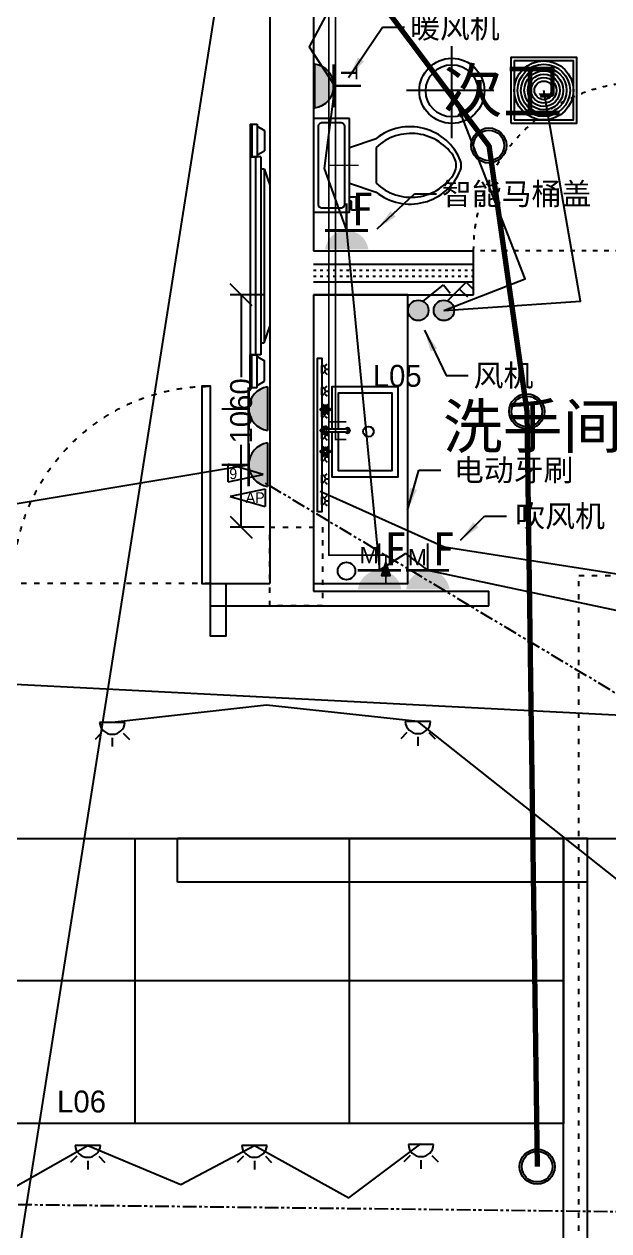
# Model space of a CAD drawing. Header units: millimetres. Extents: x -19825 to 39593, y -31971 to 32026.
# Drawn here: x 5520 to 8187, y 6240 to 11744 of the extents above; entities that cross this region are included whole.
import ezdxf

# ---------------------------------------------------------------- set-up
doc = ezdxf.new("R2010")
doc.units = ezdxf.units.MM
for name, pattern in [('ACAD_ISO03W100', [30, 12, -18]), ('DASHED2', [0.25, 0.125, -0.125]), ('PHANTOM2', [1.25, 0.625, -0.125, 0.125, -0.125, 0.125, -0.125])]:
    doc.linetypes.add(name, pattern=pattern)
for name, color, linetype in [('air supply', 3, 'Continuous'), ('blocks', 253, 'Continuous'), ('carbinet', 210, 'Continuous'), ('column', 1, 'ACAD_ISO03W100'), ('dim', 7, 'Continuous'), ('doors', 40, 'Continuous'), ('light current', 110, 'Continuous'), ('lighting', 6, 'Continuous'), ('new wall', 90, 'Continuous'), ('removed-wall', 253, 'Continuous'), ('strong current', 1, 'Continuous'), ('wall', 7, 'Continuous'), ('water supply', 7, 'Continuous'), ('windows', 140, 'Continuous')]:
    doc.layers.add(name, color=color, linetype=linetype)
doc.styles.add('Century Gothic', font='Century Gothic')
doc.styles.get("Standard").update_dxf_attribs({"font": 'Heiti SC.ttf'})
doc.styles.add('汉字', font='', dxfattribs={"width": 0.65, "height": 75})
doc.styles.get('汉字').set_extended_font_data('FangSong_GB2312')
doc.linetypes.add('ZIGZAG', pattern='A,0.00254,-5.08,[131,ltypeshp.shx,S=5.08,R=0,X=-5.08,Y=0],-10.16,[131,ltypeshp.shx,S=5.08,R=180,X=5.08,Y=0],-5.08', length=20.32254)
doc.dimstyles.new('副本 ISO-25', dxfattribs={"dimscale": 40, "dimtxt": 2.5, "dimasz": 2.5, "dimexe": 1.25, "dimexo": 0.625, "dimgap": 0.63, "dimtad": 0, "dimdec": 0, "dimtxsty": 'Standard', "dimblk": 'OBLIQUE', "dimblk1": 'OBLIQUE', "dimblk2": 'OBLIQUE', "dimcen": 2.5, "dimadec": 0, "dimazin": 0, "dimtfac": 1, "dimtdec": 0, "dimtmove": 0, "dimatfit": 3, "dimfxl": 1, "dimarcsym": 0})

# ---------------------------------------------------------------- blocks, each defined once
blk = doc.blocks.new('door')
at = {"layer": 'doors', "linetype": 'ACAD_ISO03W100', "ltscale": 2}
blk.add_line((0, 70), (0, 970), dxfattribs=at)
at = {"layer": 'doors'}
for points in [[(0, 70), (-900, 70), (-900, 110), (0, 110)], [(0, 0), (240, 0), (240, 70), (0, 70)]]:
    blk.add_lwpolyline(points, close=True, dxfattribs=at)
at = {"layer": 'doors', "linetype": 'ACAD_ISO03W100', "ltscale": 2}
blk.add_arc((0, 70), 900, 90, 180, dxfattribs=at)
blk = doc.blocks.new('_Oblique')
at = {"color": 0, "linetype": 'ByBlock', "lineweight": -2}
blk.add_line((-0.5, -0.5), (0.5, 0.5), dxfattribs=at)
blk = doc.blocks.new('*D287')
at = {"layer": 'dim', "color": 0, "lineweight": -2, "transparency": 16777216}
for p, q in [((6615, 10510), (6460, 10510)), ((6510, 10510), (6510, 10134.1)), ((6510, 9450), (6510, 9825.9)), ((6615, 9450), (6460, 9450))]:
    blk.add_line(p, q, dxfattribs=at)
at = {"layer": 'dim', "color": 0, "lineweight": -2, "transparency": 16777216, "xscale": 100, "yscale": 100, "zscale": 100}
for p, rotation in [((6510, 10510), 90), ((6510, 9450), 270)]:
    blk.add_blockref('_Oblique', p, dxfattribs=dict(at, rotation=rotation))
at = {"layer": 'dim', "color": 0, "transparency": 16777216, "insert": (6510, 9980), "char_height": 100, "attachment_point": 5, "rotation": 90}
blk.add_mtext('1060', dxfattribs=at)
blk = doc.blocks.new('马桶 - (俯视)')
for p, q in [((9.5, -6), (9.5, -2)), ((-8, -8.5), (-8, -8)), ((-7, -8), (-7, -9.5)), ((-4, -8), (-6, -14)), ((4, -8), (6, -14)), ((-10, -8.5), (-8, -8.5)), ((-10, -9.5), (-10, -8.5)), ((-7, -9.5), (-10, -9.5)), ((4, -14), (-4, -14))]:
    blk.add_line(p, q)
blk.add_lwpolyline([(10.5, -8), (10.5, 0), (-10.5, 0), (-10.5, -8)], close=True)
for points in [[(-9.5, -2), (-9.5, -6)], [(8.5, -1), (-8.5, -1)], [(-8.5, -7), (8.5, -7)]]:
    blk.add_lwpolyline(points)
for centre, radius, start, end in [((-8.62, -1.88), 0.884, 81.8699, 188.1301), ((8.62, -1.88), 0.884, 351.8699, 98.1301), ((-8.62, -6.12), 0.884, 171.8699, 278.1301), ((8.62, -6.12), 0.884, 261.8699, 8.1301), ((3.52, -21.58), 12.17, 141.4691, 247.9714), ((4.2, -21.82), 11.33, 136.3677, 238.9468), ((-3.52, -21.58), 12.17, 292.0284, 38.5307), ((-4.2, -21.82), 11.33, 301.053, 43.6321), ((0, -27.88), 4, 245.7318, 294.2682), ((0, -29), 4, 254.8605, 285.1395)]:
    blk.add_arc(centre, radius, start, end)
blk = doc.blocks.new('socket water proff')
at = {"layer": 'strong current'}
blk.add_hatch(color=2, dxfattribs=at).paths.add_polyline_path([(100.1, -6.8, 0.86847), (-98, -6.8)])
at = {"layer": 'strong current', "color": 2}
for points, const_width in [([(0, 79.4), (0, 202.9)], 9.63), ([(98.2, 79.4), (-98.2, 79.4)], 12.8)]:
    blk.add_lwpolyline(points, dxfattribs=dict(at, const_width=const_width))
at = {"layer": 'strong current', "color": 2, "style": '汉字'}
blk.add_text('F', height=150.5, dxfattribs=at).set_placement((22.2, 102.2))
blk = doc.blocks.new('light')
at = {"layer": 'lighting'}
for p, q in [((0, -192.1), (0, 206.7)), ((-218.6, 0), (201.6, 0))]:
    blk.add_line(p, q, dxfattribs=at)
blk.add_circle((-2.3, -0.7), 148.4, dxfattribs=at)
at = {"layer": 'lighting', "linetype": 'ByBlock', "ltscale": 0.01}
blk.add_circle((-2.3, -0.7), 118.9, dxfattribs=at)
blk = doc.blocks.new('WALL LIGHT')
blk.add_lwpolyline([(58, 0), (-58, 0)])
blk.add_arc((0, -3), 57.8, 3.1992, 176.8008)
blk = doc.blocks.new('*U353')
at = {"layer": 'lighting', "color": 2, "ltscale": 8}
for p, q in [((-665, -35), (-673.5, -43.5)), ((-650, -41), (-650, -53)), ((-635, -35), (-626.5, -43.5)), ((-565, -35), (-573.5, -43.5)), ((-550, -41), (-550, -53)), ((-535, -35), (-526.5, -43.5)), ((-465, -35), (-473.5, -43.5)), ((-450, -41), (-450, -53)), ((-435, -35), (-426.5, -43.5)), ((-365, -35), (-373.5, -43.5)), ((-350, -41), (-350, -53)), ((-335, -35), (-326.5, -43.5)), ((-265, -35), (-273.5, -43.5)), ((-250, -41), (-250, -53)), ((-235, -35), (-226.5, -43.5)), ((-165, -35), (-173.5, -43.5)), ((-150, -41), (-150, -53)), ((-135, -35), (-126.5, -43.5)), ((-65, -35), (-73.5, -43.5)), ((-50, -41), (-50, -53)), ((-35, -35), (-26.5, -43.5))]:
    blk.add_line(p, q, dxfattribs=at)
at = {"layer": 'lighting', "ltscale": 8}
blk.add_lwpolyline([(-700, 0), (0, 0), (0, -20), (-700, -20)], close=True, dxfattribs=at)
at = {"layer": 'lighting', "xscale": 0.3, "yscale": 0.3, "zscale": 0.3, "rotation": 180}
for p in [(-650, -20), (-550, -20), (-450, -20), (-350, -20), (-250, -20), (-150, -20), (-50, -20)]:
    blk.add_blockref('WALL LIGHT', p, dxfattribs=at)
blk = doc.blocks.new('socket')
at = {"layer": 'strong current'}
blk.add_hatch(color=2, dxfattribs=at).paths.add_polyline_path([(99.1, 0, 0.86847), (-99.1, 0)])
at = {"layer": 'strong current', "color": 2}
blk.add_line((99.1, 0), (-99.1, 0), dxfattribs=at)
for points, const_width in [([(-1, 86.2), (-1, 209.7)], 9.63), ([(97.2, 86.2), (-99.3, 86.2)], 12.8)]:
    blk.add_lwpolyline(points, dxfattribs=dict(at, const_width=const_width))
blk.add_arc((0, -14), 100.1, 8.0533, 171.9467, dxfattribs=at)
blk = doc.blocks.new('fgdgfgfrd')
at = {"layer": ''}
blk.add_hatch(color=2, dxfattribs=at).paths.add_polyline_path([(-169345.2, -1042558.6, 0.86847), (-169558.4, -1042558.6)])
at = {"layer": '', "color": 2}
blk.add_line((-169345.2, -1042558.6), (-169558.4, -1042558.6), dxfattribs=at)
for points, const_width in [([(-169452.9, -1042465.9), (-169452.9, -1042333)], 10.4), ([(-169347.2, -1042465.9), (-169558.6, -1042465.9)], 13.8)]:
    blk.add_lwpolyline(points, dxfattribs=dict(at, const_width=const_width))
blk.add_arc((-169451.8, -1042573.7), 107.7, 8.05334, 171.94666, dxfattribs=at)
blk = doc.blocks.new('socket top')
at = {"layer": 'strong current', "xscale": 0.9292800000917901, "yscale": 0.9292800000917901, "zscale": 0.9292800000917901}
blk.add_blockref('fgdgfgfrd', (157466.3, 968825.1), dxfattribs=at)
at = {"layer": 'strong current', "color": 2, "lineweight": 100, "ltscale": 8, "insert": (-200, 190), "char_height": 75, "attachment_point": 1}
blk.add_mtext_dynamic_manual_height_columns('\\pxqr;{\\fArial|b0|i0|c134|p0;T}', width=170, gutter_width=250, heights=[0], dxfattribs=at)
blk = doc.blocks.new('Access Point')
at = {"color": 2}
for p, q in [((158.9, 33.5), (0, 0)), ((0, 0), (158.9, -46.4)), ((158.9, 33.5), (158.9, -46.4))]:
    blk.add_line(p, q, dxfattribs=at)
at = {"color": 2, "style": 'Century Gothic'}
blk.add_text('AP', height=48.8, dxfattribs=at).set_placement((70, -30))
blk = doc.blocks.new('cat socket')
at = {"color": 2}
for p, q in [((158.9, 33.5), (0, 0)), ((0, 0), (158.9, -46.4)), ((158.9, 33.5), (158.9, -46.4))]:
    blk.add_line(p, q, dxfattribs=at)
at = {"color": 2, "style": 'Century Gothic'}
blk.add_text('6', height=48.8, dxfattribs=at).set_placement((118.2, -27.8))
blk = doc.blocks.new('1 gang switch')
at = {"layer": 'lighting'}
blk.add_hatch(color=2, dxfattribs=at).paths.add_polyline_path([(-41.3, 21.7, 1), (41.3, -21.7, 1)])
at = {"layer": 'lighting', "color": 2}
for p, q in [((21.2, 41), (114.4, 117)), ((114.4, 117), (145.6, 78.7))]:
    blk.add_line(p, q, dxfattribs=at)
blk.add_circle((0, 0), 46.7, dxfattribs=at)
blk = doc.blocks.new('2 gang switch')
at = {"layer": 'lighting'}
blk.add_hatch(color=2, dxfattribs=at).paths.add_polyline_path([(-43.4, 17.2, 1), (43.4, -17.2, 1)])
at = {"layer": 'lighting', "color": 2}
for p, q in [((16.7, 43), (101.3, 128.4)), ((101.3, 128.4), (136.5, 93.6)), ((71.4, 96.7), (107.1, 62.2))]:
    blk.add_line(p, q, dxfattribs=at)
blk.add_circle((0, 0), 46.7, dxfattribs=at)
blk = doc.blocks.new('wall light 2')
at = {"color": 6, "ltscale": 8, "transparency": 33554687}
for p, q in [((-50, -50), (-78.3, -78.3)), ((50, -50), (78.3, -78.3)), ((0, -70), (0, -110))]:
    blk.add_line(p, q, dxfattribs=at)
at = {"color": 6, "transparency": 33554687}
blk.add_lwpolyline([(57.7, 0), (-57.7, 0)], dxfattribs=at)
blk.add_arc((0, 3.2), 57.8, 183.1992, 356.8008, dxfattribs=at)
blk = doc.blocks.new('television')
at = {"layer": 'blocks', "linetype": 'ByBlock', "ltscale": 0.01}
for p, q in [((-922.6, 89.2), (-774.4, 89.2)), ((-922.6, 89.2), (-922.6, 56.6)), ((-922.6, 80.9), (-774.4, 80.9)), ((-922.6, 56.6), (-774.4, 56.6)), ((-914.4, 56.6), (-894.7, 23.9)), ((-782.5, 56.6), (-802.2, 23.9)), ((129.1, 89.2), (-774.4, 89.2)), ((-774.4, 89.2), (-774.4, 56.6)), ((-774.4, 41), (-774.4, 89.2)), ((129.1, 65.2), (-774.4, 65.2)), ((129.1, 41), (129.1, 89.2)), ((277.3, 89.2), (129.1, 89.2)), ((129.1, 89.2), (129.1, 56.6)), ((277.3, 80.9), (129.1, 80.9)), ((277.3, 56.6), (129.1, 56.6)), ((137.3, 56.6), (157, 23.9)), ((269.2, 56.6), (249.5, 23.9)), ((277.3, 89.2), (277.3, 56.6)), ((-894.7, 23.9), (-802.2, 23.9)), ((129.1, 41), (-774.4, 41)), ((-719, 41), (-719, 26.1)), ((-719, 26.1), (-645.2, 0)), ((73.8, 26.1), (-719, 26.1)), ((73.8, 26.1), (0, 0)), ((73.8, 41), (73.8, 26.1)), ((249.5, 23.9), (157, 23.9))]:
    blk.add_line(p, q, dxfattribs=at)

msp = doc.modelspace()

# ---------------------------------------------------------------- hatches: boundary and pattern name
at = {"layer": 'water supply', "lineweight": 100, "ltscale": 8}
h = msp.add_hatch(color=3, dxfattribs=at)
h.dxf.hatch_style = 1
h.paths.add_polyline_path([(7170, 9290), (7170, 9230), (7190, 9230)])
h.paths.add_polyline_path([(7150, 9230), (7170, 9230), (7170, 9290)])

# ---------------------------------------------------------------- linework, layer by layer
at = {"layer": 'air supply', "linetype": 'ZIGZAG', "lineweight": 70, "ltscale": 5, "transparency": 33554687}
msp.add_lwpolyline([(7008.1, 12030), (7639.4, 11190.6), (7812.7, 9977.5), (7859.9, 6532.9)], dxfattribs=at)
at = {"layer": 'air supply', "transparency": 33554687}
for centre, radius in [((7639.4, 11190.6), 80), ((7639.4, 11190.6), 70), ((7812.7, 9977.5), 80), ((7812.7, 9977.5), 70), ((7859.9, 6532.9), 80), ((7859.9, 6532.9), 70)]:
    msp.add_circle(centre, radius, dxfattribs=at)
at = {"layer": 'blocks', "linetype": 'ByBlock', "ltscale": 0.01}
for p, q in [((6884.6, 9988.6, 274.3), (6875, 9988.6, 274.3)), ((6875, 9984.8, 274.3), (6884.6, 9984.8, 274.3)), ((6882.1, 9988.6, 274.3), (6882.1, 9992.5, 274.3)), ((6882.1, 9981, 274.3), (6882.1, 9984.8, 274.3)), ((6882.4, 9993.4, 274.3), (6885.7, 9991.5, 274.3)), ((6882.4, 9980, 274.3), (6885.7, 9981.9, 274.3)), ((6882.9, 10002.2, 274.3), (6887.6, 9993.9, 274.3)), ((6887.6, 9979.5, 274.3), (6882.9, 9971.3, 274.3)), ((6883.1, 9994.2, 274.3), (6886.4, 9996.1, 274.3)), ((6886.4, 9977.4, 274.3), (6883.1, 9979.3, 274.3)), ((6891, 9995.8, 274.3), (6886.2, 10004.1, 274.3)), ((6886.2, 9969.3, 274.3), (6891, 9977.6, 274.3)), ((6889.7, 9998, 274.3), (6893, 9999.9, 274.3)), ((6893, 9973.5, 274.3), (6889.7, 9975.5, 274.3)), ((6894, 10000.2, 274.3), (6894, 9996.3, 274.3)), ((6894, 9973.3, 274.3), (6894, 9977.1, 274.3)), ((6895, 9999.9, 274.3), (6898.3, 9998, 274.3)), ((6898.3, 9975.5, 274.3), (6895, 9973.5, 274.3)), ((6901.8, 10004.1, 274.3), (6897, 9995.8, 274.3)), ((6897, 9977.6, 274.3), (6901.8, 9969.3, 274.3)), ((6900.4, 9993.9, 274.3), (6905.1, 10002.2, 274.3)), ((6905.1, 9971.3, 274.3), (6900.4, 9979.5, 274.3)), ((6901.6, 9996.1, 274.3), (6904.9, 9994.2, 274.3)), ((6904.9, 9979.3, 274.3), (6901.6, 9977.4, 274.3)), ((6905.6, 9993.4, 274.3), (6902.3, 9991.5, 274.3)), ((6905.6, 9980, 274.3), (6902.3, 9981.9, 274.3)), ((6913, 9988.6, 274.3), (6903.4, 9988.6, 274.3)), ((6903.4, 9984.8, 274.3), (6913, 9984.8, 274.3)), ((6905.9, 9992.5, 274.3), (6905.9, 9988.6, 274.3)), ((6905.9, 9984.8, 274.3), (6905.9, 9981, 274.3)), ((6880, 9893, 274.3), (6883.5, 9901.3, 274.3)), ((6883.5, 9880.2, 274.3), (6880, 9888.5, 274.3)), ((6880.6, 9891.7, 274.3), (6880.5, 9891.7, 274.3)), ((6880.6, 9889.8, 274.3), (6880.5, 9889.8, 274.3)), ((6881.3, 9890.7, 274.3), (6882.1, 9890.7, 274.3)), ((6882.1, 9890.7, 274.3), (6885.6, 9899.2, 274.3)), ((6885.6, 9882.3, 274.3), (6882.1, 9890.7, 274.3)), ((6883.5, 9901.3, 274.3), (6894, 9905.6, 274.3)), ((6885.6, 9899.2, 274.3), (6883.5, 9901.3, 274.3)), ((6885.6, 9882.3, 274.3), (6883.5, 9880.2, 274.3)), ((6894, 9875.8, 274.3), (6883.5, 9880.2, 274.3)), ((6885.6, 9899.2, 274.3), (6894, 9902.7, 274.3)), ((6894, 9878.8, 274.3), (6885.6, 9882.3, 274.3)), ((6894, 9905.6, 274.3), (6904.5, 9901.3, 274.3)), ((6894, 9905.6, 274.3), (6894, 9902.7, 274.3)), ((6894, 9902.7, 274.3), (6902.4, 9899.2, 274.3)), ((6894, 9897.9, 274.3), (6911.3, 9897.9, 274.3)), ((6911.3, 9883.5, 274.3), (6894, 9883.5, 274.3)), ((6902.4, 9882.3, 274.3), (6894, 9878.8, 274.3)), ((6904.5, 9880.2, 274.3), (6894, 9875.8, 274.3)), ((6894, 9878.8, 274.3), (6894, 9875.8, 274.3)), ((6902.4, 9899.2, 274.3), (6904.5, 9901.3, 274.3)), ((6902.4, 9899.2, 274.3), (6902.9, 9897.9, 274.3)), ((6902.9, 9883.5, 274.3), (6902.4, 9882.3, 274.3)), ((6902.4, 9882.3, 274.3), (6904.5, 9880.2, 274.3)), ((6904.5, 9901.3, 274.3), (6905.9, 9897.9, 274.3)), ((6905.9, 9883.5, 274.3), (6904.5, 9880.2, 274.3)), ((6911.3, 9897.9, 274.3), (6985.5, 9897.9, 274.3)), ((6985.5, 9883.5, 274.3), (6911.3, 9883.5, 274.3)), ((6989.8, 9897.9, 274.3), (6985.5, 9897.9, 274.3)), ((6985.5, 9883.5, 274.3), (6989.8, 9883.5, 274.3)), ((6882.1, 9800.5, 274.3), (6882.1, 9796.6, 274.3)), ((6882.4, 9801.4, 274.3), (6885.7, 9799.5, 274.3)), ((6887.6, 9801.9, 274.3), (6882.9, 9810.2, 274.3)), ((6886.4, 9804.1, 274.3), (6883.1, 9802.2, 274.3)), ((6886.2, 9812.1, 274.3), (6891, 9803.8, 274.3)), ((6893, 9807.9, 274.3), (6889.7, 9806, 274.3)), ((6894, 9808.2, 274.3), (6894, 9804.3, 274.3)), ((6898.3, 9806, 274.3), (6895, 9807.9, 274.3)), ((6897, 9803.8, 274.3), (6901.8, 9812.1, 274.3)), ((6905.1, 9810.2, 274.3), (6900.4, 9801.9, 274.3)), ((6904.9, 9802.2, 274.3), (6901.6, 9804.1, 274.3)), ((6905.6, 9801.4, 274.3), (6902.3, 9799.5, 274.3)), ((6905.9, 9796.6, 274.3), (6905.9, 9800.5, 274.3)), ((6875, 9796.6, 274.3), (6884.6, 9796.6, 274.3)), ((6884.6, 9792.8, 274.3), (6875, 9792.8, 274.3)), ((6882.1, 9792.8, 274.3), (6882.1, 9789, 274.3)), ((6882.4, 9788, 274.3), (6885.7, 9789.9, 274.3)), ((6882.9, 9779.3, 274.3), (6887.6, 9787.5, 274.3)), ((6883.1, 9787.3, 274.3), (6886.4, 9785.4, 274.3)), ((6891, 9785.6, 274.3), (6886.2, 9777.3, 274.3)), ((6889.7, 9783.5, 274.3), (6893, 9781.5, 274.3)), ((6894, 9781.3, 274.3), (6894, 9785.1, 274.3)), ((6895, 9781.5, 274.3), (6898.3, 9783.5, 274.3)), ((6901.8, 9777.3, 274.3), (6897, 9785.6, 274.3)), ((6900.4, 9787.5, 274.3), (6905.1, 9779.3, 274.3)), ((6901.6, 9785.4, 274.3), (6904.9, 9787.3, 274.3)), ((6905.6, 9788, 274.3), (6902.3, 9789.9, 274.3)), ((6903.4, 9796.6, 274.3), (6913, 9796.6, 274.3)), ((6913, 9792.8, 274.3), (6903.4, 9792.8, 274.3)), ((6905.9, 9789, 274.3), (6905.9, 9792.8, 274.3))]:
    msp.add_line(p, q, dxfattribs=at)
at = {"layer": 'blocks'}
msp.add_lwpolyline([(6840, 10510), (6840, 9192.3), (7270, 9192.3), (7270, 10510)], close=True, dxfattribs=at)
at = {"layer": 'blocks', "linetype": 'ByBlock'}
msp.add_lwpolyline([(6923.6, 9883.5), (6923.6, 9679.8), (7226.6, 9679.8), (7226.6, 10090), (6923.6, 10090), (6923.6, 9897.9)], dxfattribs=at)
at = {"layer": 'blocks', "linetype": 'ByBlock', "ltscale": 0.01}
msp.add_lwpolyline([(6952.4, 9883.5), (6952.4, 9708.6), (7197.8, 9708.6), (7197.8, 10061.2), (6952.4, 10061.2), (6952.4, 9897.9)], dxfattribs=at)
for centre, radius in [((6894, 9986.7, 274.3), 7.68), ((7090.2, 9885.6), 23.9), ((6894, 9794.7, 274.3), 7.68)]:
    msp.add_circle(centre, radius, dxfattribs=at)
for centre, radius, start, end in [((6872.9, 9986.7, 274.3), 2.88, 41.8103, 318.1897), ((6872.9, 9986.7, 274.3), 2.88, 318.1897, 41.8103), ((6894, 9986.7, 274.3), 17.7, 126.2311, 173.7689), ((6894, 9986.7, 274.3), 17.7, 186.2311, 233.7689), ((6883.4, 10005, 274.3), 2.88, 341.8103, 258.1897), ((6883.4, 9968.4, 274.3), 2.88, 101.8103, 18.1897), ((6884, 9992.5, 274.3), 1.92, 120, 180), ((6884, 9981, 274.3), 1.92, 180, 240), ((6883.4, 10005, 274.3), 2.88, 258.1897, 341.8103), ((6883.4, 9968.4, 274.3), 2.88, 18.1897, 101.8103), ((6894, 9986.7, 274.3), 9.6, 168.463, 191.537), ((6894, 9986.7, 274.3), 9.6, 131.537, 168.463), ((6894, 9986.7, 274.3), 9.6, 191.537, 228.463), ((6894, 9986.7, 274.3), 17.7, 66.2311, 113.7689), ((6894, 9986.7, 274.3), 17.7, 246.2311, 293.7689), ((6894, 9986.7, 274.3), 9.6, 108.463, 131.537), ((6894, 9986.7, 274.3), 9.6, 228.463, 251.537), ((6894, 9986.7, 274.3), 9.6, 71.537, 108.463), ((6894, 9986.7, 274.3), 9.6, 251.537, 288.463), ((6894, 9998.3, 274.3), 1.92, 60, 120), ((6894, 9975.2, 274.3), 1.92, 240, 300), ((6894, 9986.7, 274.3), 9.6, 48.463, 71.537), ((6894, 9986.7, 274.3), 9.6, 288.463, 311.537), ((6894, 9986.7, 274.3), 9.6, 11.537, 48.463), ((6894, 9986.7, 274.3), 9.6, 311.537, 348.463), ((6904.6, 10005, 274.3), 2.88, 281.8103, 198.1897), ((6904.6, 9968.4, 274.3), 2.88, 161.8103, 78.1897), ((6904.6, 10005, 274.3), 2.88, 198.1897, 281.8103), ((6904.6, 9968.4, 274.3), 2.88, 78.1897, 161.8103), ((6894, 9986.7, 274.3), 9.6, 348.463, 11.537), ((6894, 9986.7, 274.3), 17.7, 6.2311, 53.7689), ((6894, 9986.7, 274.3), 17.7, 306.2311, 353.7689), ((6904, 9992.5, 274.3), 1.92, 0, 60), ((6904, 9981, 274.3), 1.92, 300, 0), ((6915.1, 9986.7, 274.3), 2.88, 138.1897, 221.8103), ((6915.1, 9986.7, 274.3), 2.88, 221.8103, 138.1897), ((6894, 9890.7, 274.3), 18.7, 22.6132, 165.1446), ((6875.3, 9890.7, 274.3), 4.83, 83.1368, 276.8524), ((6875.8, 9890.7, 274.3), 4.8, 271.1142, 88.875), ((6894, 9890.7, 274.3), 18.7, 194.8446, 337.3868), ((6880.2, 9890.7, 274.3), 1.03, 290.5318, 69.4682), ((6894, 9890.7, 274.3), 9.24, 51.156, 308.844), ((6894, 9890.7, 274.3), 7.2, 90, 270), ((6994.6, 9890.7, 274.3), 11.6, 218.3562, 141.6438), ((6989.6, 9890.7, 274.3), 7.2, 271.7325, 88.2675), ((6872.9, 9794.7, 274.3), 2.88, 41.8103, 318.1897), ((6894, 9794.7, 274.3), 17.7, 126.2311, 173.7689), ((6883.4, 9813, 274.3), 2.88, 341.8103, 258.1897), ((6884, 9800.5, 274.3), 1.92, 120, 180), ((6883.4, 9813, 274.3), 2.88, 258.1897, 341.8103), ((6894, 9794.7, 274.3), 9.6, 131.537, 168.463), ((6894, 9794.7, 274.3), 17.7, 66.2311, 113.7689), ((6894, 9794.7, 274.3), 9.6, 108.463, 131.537), ((6894, 9794.7, 274.3), 9.6, 71.537, 108.463), ((6894, 9806.3, 274.3), 1.92, 60, 120), ((6894, 9794.7, 274.3), 9.6, 48.463, 71.537), ((6894, 9794.7, 274.3), 9.6, 11.537, 48.463), ((6904.6, 9813, 274.3), 2.88, 281.8103, 198.1897), ((6904.6, 9813, 274.3), 2.88, 198.1897, 281.8103), ((6894, 9794.7, 274.3), 17.7, 6.2311, 53.7689), ((6904, 9800.5, 274.3), 1.92, 0, 60), ((6915.1, 9794.7, 274.3), 2.88, 221.8103, 138.1897), ((6872.9, 9794.7, 274.3), 2.88, 318.1897, 41.8103), ((6894, 9794.7, 274.3), 17.7, 186.2311, 233.7689), ((6883.4, 9776.4, 274.3), 2.88, 101.8103, 18.1897), ((6884, 9789, 274.3), 1.92, 180, 240), ((6883.4, 9776.4, 274.3), 2.88, 18.1897, 101.8103), ((6894, 9794.7, 274.3), 9.6, 168.463, 191.537), ((6894, 9794.7, 274.3), 9.6, 191.537, 228.463), ((6894, 9794.7, 274.3), 17.7, 246.2311, 293.7689), ((6894, 9794.7, 274.3), 9.6, 228.463, 251.537), ((6894, 9794.7, 274.3), 9.6, 251.537, 288.463), ((6894, 9783.2, 274.3), 1.92, 240, 300), ((6894, 9794.7, 274.3), 9.6, 288.463, 311.537), ((6894, 9794.7, 274.3), 9.6, 311.537, 348.463), ((6904.6, 9776.4, 274.3), 2.88, 161.8103, 78.1897), ((6904.6, 9776.4, 274.3), 2.88, 78.1897, 161.8103), ((6894, 9794.7, 274.3), 9.6, 348.463, 11.537), ((6894, 9794.7, 274.3), 17.7, 306.2311, 353.7689), ((6904, 9789, 274.3), 1.92, 300, 0), ((6915.1, 9794.7, 274.3), 2.88, 138.1897, 221.8103)]:
    msp.add_arc(centre, radius, start, end, dxfattribs=at)
at = {"layer": 'blocks', "linetype": 'ByBlock', "ltscale": 0.01, "extrusion": (0, 0, -1)}
msp.add_ellipse((6875.4, 9890.7, 274.3), major_axis=(-3.78, -3.25), ratio=0.947595, start_param=2.363821, end_param=5.285111, dxfattribs=at)
at = {"layer": 'carbinet'}
for p, q in [((5050, 8030), (7988.4, 8030)), ((7980, 8030), (7980, 6730)), ((7980, 6730), (5050, 6730))]:
    msp.add_line(p, q, dxfattribs=at)
at = {"layer": 'carbinet', "ltscale": 8}
for p, q in [((6026.7, 6730), (6026.7, 8030)), ((7003.3, 6730), (7003.3, 8030)), ((7980, 7380), (5050, 7380))]:
    msp.add_line(p, q, dxfattribs=at)
at = {"layer": 'column', "ltscale": 2}
for points in [[(6880, 9450), (6880, 9090.3), (6640, 9090.3), (6640, 9450)], [(8290, 9230), (8290, 4620), (8050, 4620), (8050, 9230)]]:
    msp.add_lwpolyline(points, close=True, dxfattribs=at)
at = {"layer": 'light current', "linetype": 'PHANTOM2', "ltscale": 100}
for points in [[(12160, 6330), (6620, 9650)], [(12180, 6280), (1170, 6410)]]:
    msp.add_lwpolyline(points, dxfattribs=at)
at = {"layer": 'lighting', "color": 2}
msp.add_lwpolyline([(7740.1, 11292.1), (8040.1, 11292.1), (8040.1, 11592.1), (7740.1, 11592.1)], close=True, dxfattribs=at)
at = {"layer": 'lighting', "color": 1, "linetype": 'ByBlock', "ltscale": 0.01}
msp.add_lwpolyline([(7755.1, 11307.1), (8025.1, 11307.1), (8025.1, 11577.1), (7755.1, 11577.1)], close=True, dxfattribs=at)
at = {"layer": 'lighting', "ltscale": 8}
for points in [[(7434.5, 10438.5), (8057.2, 10481.3), (7890.1, 11442.1)], [(7434.5, 10438.5), (7805, 10582.6), (7470.1, 11442.1)], [(8369.4, 9212.4), (7436.2, 9357.8), (6870.6, 9612.2)], [(8341.7, 7750.2), (7316, 8562.7), (6625.1, 8638.2), (5921.8, 8559.4)], [(4895.9, 6676.7), (5470.3, 6436.4), (5810, 6630), (6233.8, 6451.6), (6570, 6630), (7001, 6390.8), (7330, 6636.4)]]:
    msp.add_lwpolyline(points, dxfattribs=at)
at = {"layer": 'lighting', "color": 1, "linetype": 'ByBlock', "ltscale": 0.01}
for radius in [135, 119.6, 104.2, 88.8, 73.4, 58, 42.6]:
    msp.add_circle((7890.1, 11442.1), radius, dxfattribs=at)
at = {"layer": 'new wall', "ltscale": 8}
for p, q in [((7980, 4620), (7980, 8030)), ((7980, 8030), (8090, 8030))]:
    msp.add_line(p, q, dxfattribs=at)
at = {"layer": 'removed-wall'}
for p, q in [((6220, 7830), (6220, 8030)), ((8090, 8030), (6220, 8030)), ((8090, 7830), (6220, 7830))]:
    msp.add_line(p, q, dxfattribs=at)
at = {"layer": 'strong current', "ltscale": 8}
for points in [[(5609, 2376.2), (5293.1, 2117.2), (4930, 2560), (6460, 12240)], [(6936, 11860), (6820, 11640), (6936.2, 11461), (6888.1, 11085.5), (6990, 10802.9), (7140, 9252.9), (7260, 9330), (7360, 9252.9), (9400, 8820), (12502.1, 11569.9)], [(3100, 6970), (2390, 7080), (1800, 6970), (1700, 7020), (1530, 6976), (1240, 8590), (1320, 8800), (1250, 8950), (10060, 8500), (12502.1, 11569.9)], [(3860, 9286), (6543.8, 9734), (6543.8, 9989)]]:
    msp.add_lwpolyline(points, dxfattribs=at)
at = {"layer": 'wall'}
for p, q in [((6640, 12330), (6640, 9192.3)), ((6840, 12330), (6840, 10710)), ((6840, 10710), (7570.1, 10710)), ((7570.1, 10510), (7570.1, 10710)), ((6840, 10510), (6840, 9158.5)), ((6840, 10510), (7570.1, 10510)), ((6370, 9192.3), (6640, 9192.3)), ((6370, 9090.3), (6370, 9192.3)), ((6840, 9158.5), (7640, 9158.5)), ((7640, 9090.3), (7640, 9158.5)), ((6370, 9090.3), (7640, 9090.3)), ((8090, 8030), (8290, 8030)), ((8090, 4620), (8090, 8030))]:
    msp.add_line(p, q, dxfattribs=at)
msp.add_circle((6990, 9250), 40, dxfattribs=at)
at = {"layer": 'water supply', "color": 3, "linetype": 'DASHED2', "lineweight": 100, "ltscale": 150, "const_width": 7}
msp.add_lwpolyline([(7170, 9192.3), (7170, 9322.3), (6910, 9322.3), (6910, 12312.3), (11449.9, 12280.7), (11449.9, 14500.7), (13880, 14520)], dxfattribs=at)
at = {"layer": 'water supply', "color": 1, "linetype": 'PHANTOM2', "lineweight": 100, "ltscale": 150, "const_width": 7}
msp.add_lwpolyline([(6990, 9850), (6940, 9850), (6940, 12282.1), (11479.9, 12250.5), (11479.9, 14471), (13880, 14490)], dxfattribs=at)
at = {"layer": 'water supply', "color": 3, "linetype": 'DASHED2', "ltscale": 150, "const_width": 7}
for points in [[(6910, 11100), (7045, 11100)], [(6910, 9930), (6990, 9930)]]:
    msp.add_lwpolyline(points, dxfattribs=at)
at = {"layer": 'water supply', "color": 3, "ltscale": 8}
msp.add_lwpolyline([(7170, 9290), (7150, 9230), (7190, 9230), (7170, 9290)], close=True, dxfattribs=at)
at = {"layer": 'windows'}
for p, q in [((6840, 10648.8), (7570.1, 10648.8)), ((6840, 10568.8), (7570.1, 10568.8))]:
    msp.add_line(p, q, dxfattribs=at)
at = {"layer": 'windows', "linetype": 'ACAD_ISO03W100'}
for p, q in [((6840, 10622.4), (7570.1, 10622.4)), ((6840, 10595.2), (7570.1, 10595.2))]:
    msp.add_line(p, q, dxfattribs=at)

# ---------------------------------------------------------------- block references
at = {"layer": 'blocks', "rotation": 90}
msp.add_blockref('television', (6640, 11010), dxfattribs=at)
at = {"layer": 'blocks', "xscale": 20.40445865265091, "yscale": 20.40445865265091, "zscale": 20.40445865265091, "rotation": 90.00003630468252}
msp.add_blockref('马桶 - (俯视)', (6840, 11100), dxfattribs=at)
at = {"layer": 'doors', "xscale": -0.8555555555555555, "yscale": 0.8555555555555555, "zscale": 0.8555555555555555, "rotation": 90}
msp.add_blockref('door', (8400, 10710), dxfattribs=at)
at = {"layer": 'doors', "linetype": 'ByBlock', "xscale": -1, "rotation": 90}
msp.add_blockref('door', (6440, 9192.3), dxfattribs=at)
at = {"layer": 'light current', "rotation": 180}
msp.add_blockref('cat socket', (6610, 9690), dxfattribs=at)
at = {"layer": 'light current'}
msp.add_blockref('Access Point', (6460, 9590), dxfattribs=at)
at = {"layer": 'lighting', "rotation": 90}
for name, p in [('light', (7470.1, 11442.1)), ('*U353', (6858.3, 10220))]:
    msp.add_blockref(name, p, dxfattribs=at)
at = {"layer": 'lighting', "ltscale": 8}
for name, p in [('1 gang switch', (7317.6, 10438.5)), ('2 gang switch', (7434.5, 10438.5))]:
    msp.add_blockref(name, p, dxfattribs=at)
at = {"layer": 'lighting'}
for p in [(5921.8, 8559.4), (7316, 8562.7), (5810, 6630), (6570, 6630), (7330, 6633.2)]:
    msp.add_blockref('wall light 2', p, dxfattribs=at)
at = {"layer": 'strong current'}
for name, p, rotation in [('socket top', (6850, 11460), 270), ('socket', (6630, 9990), 90), ('socket', (6630, 9735), 90)]:
    msp.add_blockref(name, p, dxfattribs=dict(at, rotation=rotation))
for p in [(6990, 10723.5), (7140, 9173.5), (7360, 9173.5)]:
    msp.add_blockref('socket water proff', p, dxfattribs=at)

# ---------------------------------------------------------------- texts
at = {"layer": 'dim', "lineweight": 100, "ltscale": 8, "char_height": 200, "attachment_point": 1}
for s, insert in [('次卫', (7430, 11540)), ('洗手间', (7430, 10010))]:
    msp.add_mtext_dynamic_manual_height_columns(s, width=1110, gutter_width=250, heights=[0], dxfattribs=dict(at, insert=insert))
at = {"layer": 'lighting', "ltscale": 8, "insert": (7570, 10191.7), "char_height": 100, "attachment_point": 1}
msp.add_mtext('风机', dxfattribs=at)
at = {"layer": 'strong current', "ltscale": 8, "char_height": 100, "attachment_point": 1}
for s, insert in [('暖风机', (7280, 11780)), ('智能马桶盖', (7425.2, 11020)), ('电动牙刷', (7480, 9760)), ('吹风机', (7760, 9550))]:
    msp.add_mtext(s, dxfattribs=dict(at, insert=insert))
at = {"layer": 'strong current', "ltscale": 8, "attachment_point": 1}
for s, width, insert, char_height in [('L05', 530, (7110, 10190), 100), ('{\\fArial|b0|i0|c134|p0;\\C2;M}', 160, (7050, 9360), 75), ('{\\fArial|b0|i0|c134|p0;\\C2;M}', 160, (7270, 9350), 75), ('L06', 530, (5670, 6880), 100)]:
    msp.add_mtext_dynamic_manual_height_columns(s, width=width, gutter_width=250, heights=[0], dxfattribs=dict(at, insert=insert, char_height=char_height))

# ---------------------------------------------------------------- dimensions: what is measured, and where the dimension line sits
at = {"layer": 'dim'}
dim = msp.add_linear_dim(base=(6510, 10510), p1=(6640, 9450), p2=(6640, 10510), angle=90, dimstyle='副本 ISO-25', dxfattribs=at)
dim.commit()
dim.dimension.update_dxf_attribs({"geometry": '*D287', "text_midpoint": (6510, 9980)})

# ---------------------------------------------------------------- leaders
at = {"layer": 'lighting', "ltscale": 8, "annotation_type": 0, "has_hookline": 1, "hookline_direction": 0, "text_width": 242.9}
msp.add_leader([(7345.6, 10348), (7444.8, 10141.7), (7544.8, 10141.7)], dimstyle='副本 ISO-25', override={"dimgap": 0.63, "dimtad": 0}, dxfattribs=at)
at = {"layer": 'strong current', "ltscale": 8, "annotation_type": 0, "has_hookline": 1, "hookline_direction": 0}
for points, text_width in [([(7000, 11500), (7154.8, 11730), (7254.8, 11730)], 361.8), ([(7130, 10810), (7300, 10970), (7400, 10970)], 604.7), ([(7268.4, 9527.6), (7320, 9710), (7420, 9710)], 480.8), ([(7510, 9390), (7620, 9500), (7720, 9500)], 361.8)]:
    msp.add_leader(points, dimstyle='副本 ISO-25', override={"dimgap": 0.63, "dimtad": 0}, dxfattribs=dict(at, text_width=text_width))

doc.saveas('drawing.dxf')
